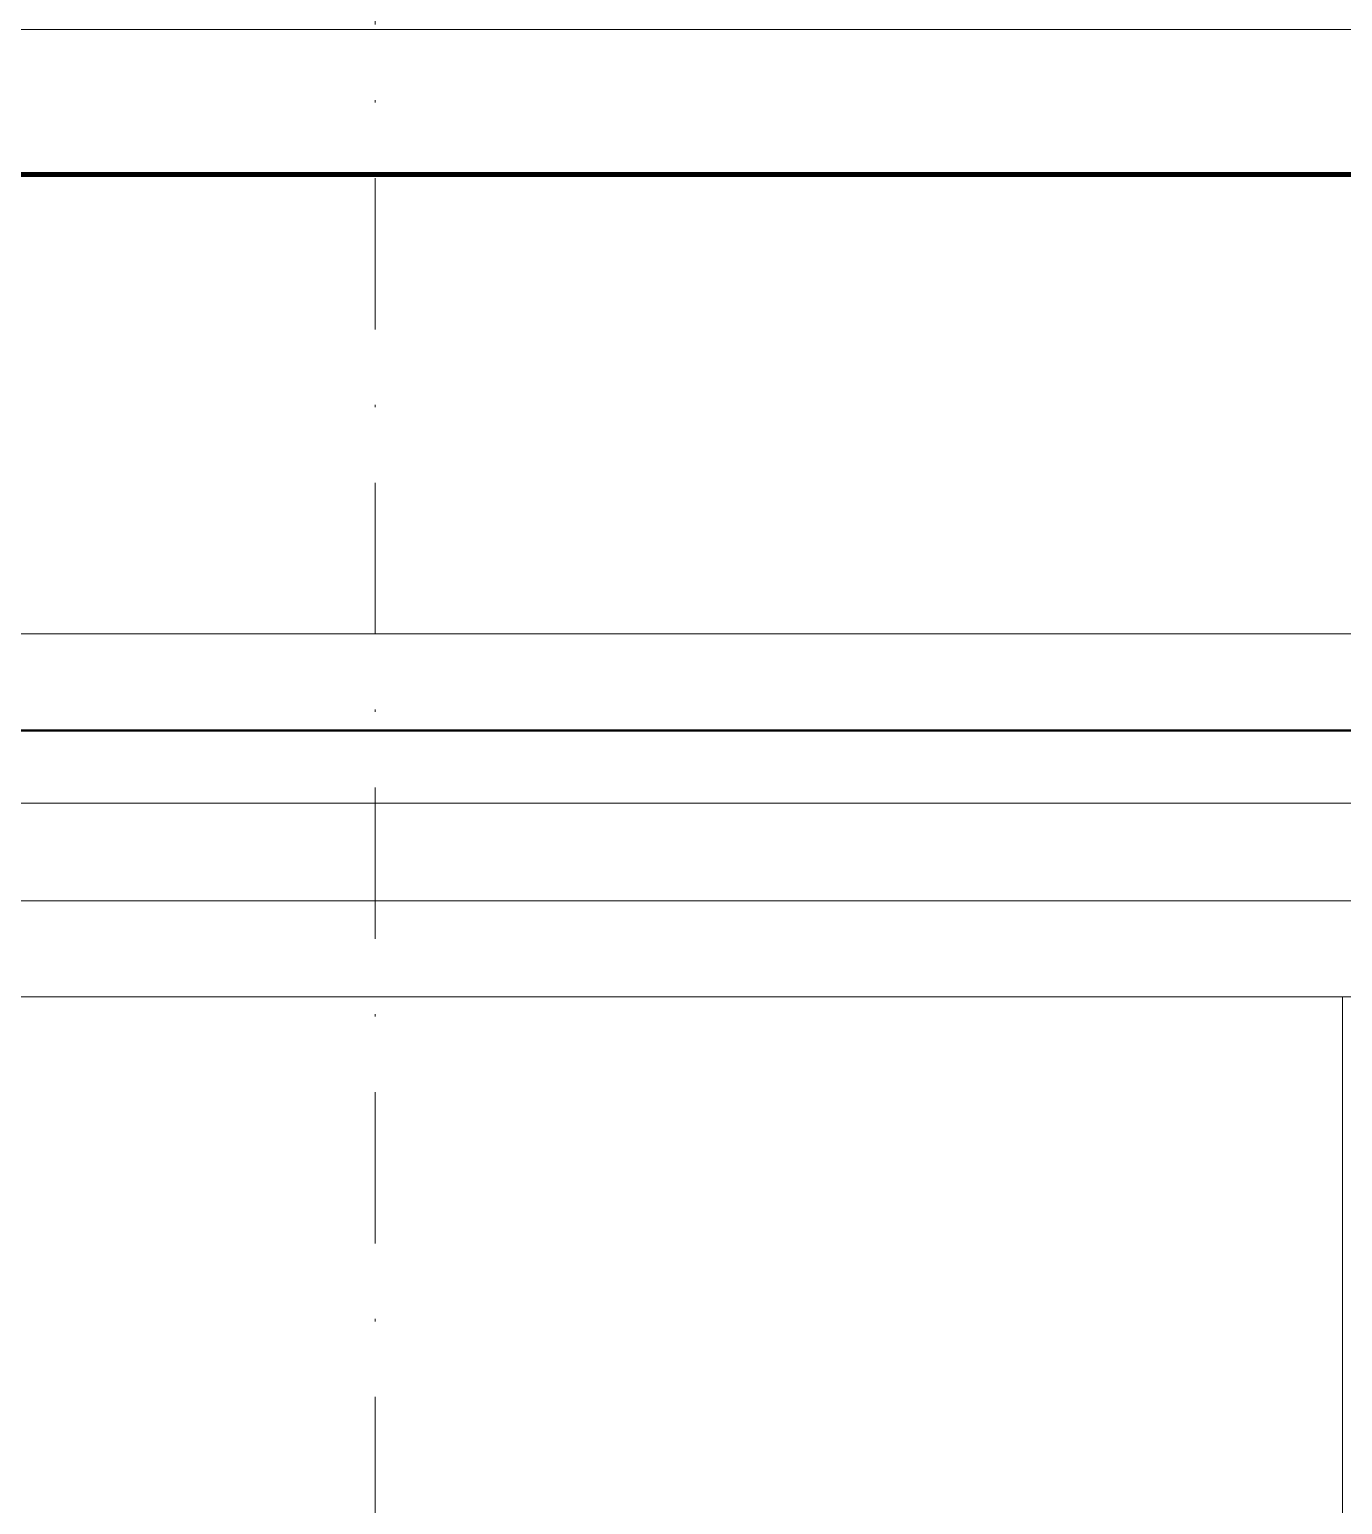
# Model space of a CAD drawing. Extents: x -2050 to 29725, y -1777 to 6820.
# Drawn here: x 1908.2 to 1962.5, y 3864 to 3925 of the extents above; entities that cross this region are included whole.
import ezdxf

# ---------------------------------------------------------------- set-up
doc = ezdxf.new("R2010")
doc.units = 0
doc.header["$LTSCALE"] = 25
doc.header["$MEASUREMENT"] = 0
doc.linetypes.add('DASHDOT2', pattern=[0.5, 0.25, -0.125, 0, -0.125])
doc.layers.get('0').update_dxf_attribs({"color": 9, "lineweight": 9})
for name, color, linetype, lineweight in [('01', 9, 'Continuous', 9), ('06D', 9, 'Continuous', 9), ('10', 9, 'Continuous', 9), ('24', 9, 'DASHDOT2', 9), ('33', 9, 'BATTING', 9), ('40B', 9, 'Continuous', 9)]:
    doc.layers.add(name, color=color, linetype=linetype, lineweight=lineweight)
doc.linetypes.add('BATTING', pattern='A,0.0001,-0.1,[134,ltypeshp.shx,S=0.1,R=0,X=-0.1,Y=0],-0.2,[134,ltypeshp.shx,S=0.1,R=180,X=0.1,Y=0],-0.1', length=0.4001)

# ---------------------------------------------------------------- blocks, each defined once
blk = doc.blocks.new('p-kolon_80x80')
blk.add_lwpolyline([(-40, -40), (40, -40), (40, 40), (-40, 40)], close=True)
blk = doc.blocks.new('P-AKS_AUDI')
at = {"layer": '24'}
blk.add_lwpolyline([(-2800, 800), (-2800, 1250)], dxfattribs=at)
blk = doc.blocks.new('p-zemin kat')
at = {"layer": '06D'}
for points in [[(1154.5, 3765), (1122.5, 3765), (1122.5, 3925), (2262.5, 3925), (2262.5, 3765), (2262.5, 3765)], [(1747.938, 3900.006), (2011.698, 3900.008)], [(1748.188, 3893), (2004.968, 3893)]]:
    blk.add_lwpolyline(points, dxfattribs=at)
at = {"layer": '10'}
for points, const_width in [([(1128.5, 3765), (1128.5, 3919), (2256.6, 3919), (2256.6, 3765)], 0.2), ([(1748.188, 3896.006), (2011.698, 3896.008)], 0.1)]:
    blk.add_lwpolyline(points, dxfattribs=dict(at, const_width=const_width))
at = {"layer": '33', "ltscale": 0.4}
blk.add_lwpolyline([(2004.968, 3888.961), (1748.188, 3888.972)], dxfattribs=at)
at = {"layer": '40B'}
blk.add_lwpolyline([(2222.5, 2815), (2222.5, 3885), (1162.5, 3885), (1162.5, 2865), (1162.5, 2865), (1162.5, 2815), (2222.5, 2815)], close=True, dxfattribs=at)
at = {"layer": '01'}
blk.add_blockref('p-kolon_80x80', (1922.5, 3845), dxfattribs=at)
at = {"layer": '24'}
blk.add_blockref('P-AKS_AUDI', (4722.5, 2785), dxfattribs=at)

msp = doc.modelspace()

# ---------------------------------------------------------------- block references
at = {"layer": '10'}
msp.add_blockref('p-zemin kat', (0, 0), dxfattribs=at)

doc.saveas('drawing.dxf')
